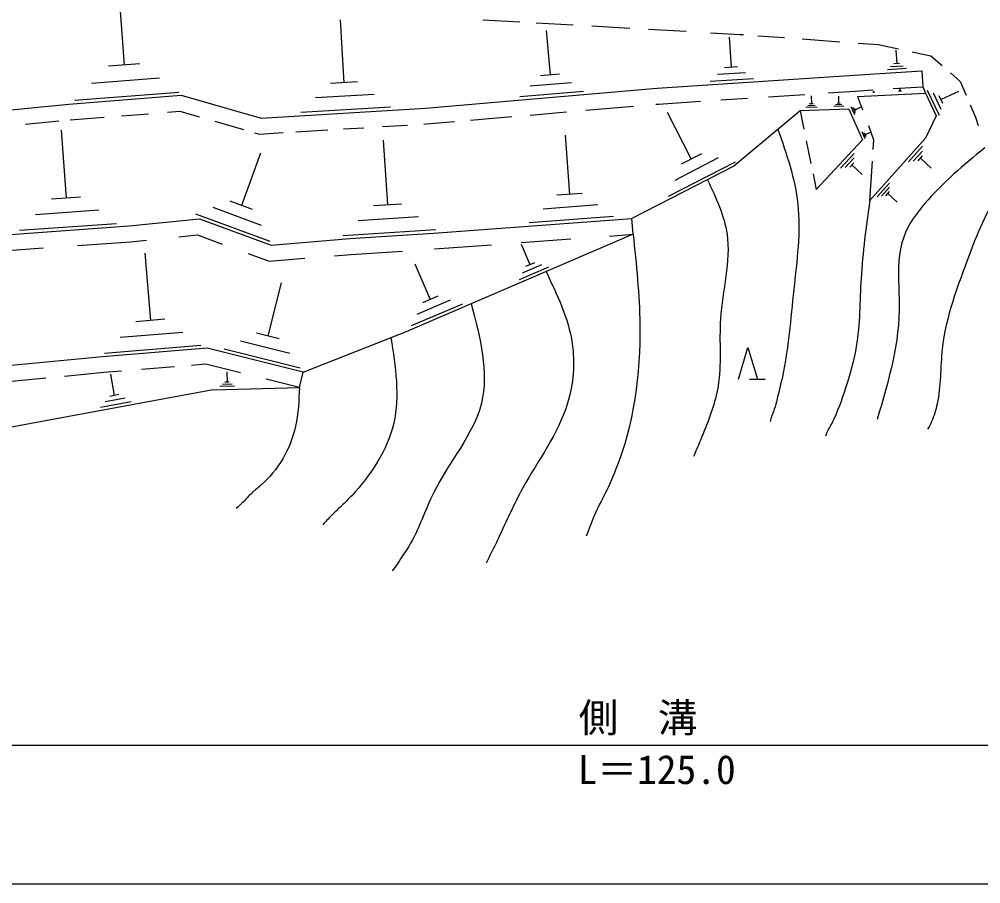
# Model space of a CAD drawing. Units: millimetres, scale not verified. Extents: x -54858845 to -54218845, y -162482687 to -162122687.
# Drawn here: x -54801978 to -54741275, y -162297687 to -162243119 of the extents above; entities that cross this region are included whole.
import ezdxf
from ezdxf.enums import TextEntityAlignment as Align

# ---------------------------------------------------------------- set-up
doc = ezdxf.new("R2010")
doc.units = ezdxf.units.MM
doc.header["$LTSCALE"] = 1000
for name, color, linetype, lineweight in [('M-BGD', 7, 'Continuous', 25), ('M-STR-STR3', 7, 'Continuous', 25), ('M-TTL-BAND', 7, 'Continuous', 25)]:
    doc.layers.add(name, color=color, linetype=linetype, lineweight=lineweight)
doc.styles.add('ＭＳ ゴシック', font='')
doc.styles.get('ＭＳ ゴシック').set_extended_font_data('MS Gothic')

msp = doc.modelspace()

# ---------------------------------------------------------------- linework, layer by layer
at = {"layer": 'M-BGD'}
for p, q in [((-54795702, -162241403), (-54795345, -162246009)), ((-54781719, -162243160), (-54781480, -162247128)), ((-54772708, -162243150), (-54770377, -162243283)), ((-54769339, -162243342), (-54767015, -162243475)), ((-54768710, -162243829), (-54768465, -162246637)), ((-54765839, -162243542), (-54763421, -162243680)), ((-54762253, -162243747), (-54759882, -162243882)), ((-54758346, -162243970), (-54756475, -162244076)), ((-54757164, -162244246), (-54757040, -162246145)), ((-54756475, -162244076), (-54756258, -162244092)), ((-54755347, -162244159), (-54753669, -162244281)), ((-54752551, -162244363), (-54750169, -162244536)), ((-54749008, -162244621), (-54747753, -162244713)), ((-54747753, -162244713), (-54746460, -162244993)), ((-54746643, -162245076), (-54746582, -162245916)), ((-54745613, -162245177), (-54744418, -162245436)), ((-54744418, -162245436), (-54743718, -162246047)), ((-54794356, -162245937), (-54796334, -162246091)), ((-54756630, -162246120), (-54757450, -162246180)), ((-54749264, -162246657), (-54744998, -162246380)), ((-54745958, -162246238), (-54747167, -162246323)), ((-54746180, -162246071), (-54746970, -162246120)), ((-54746402, -162245903), (-54746772, -162245928)), ((-54744998, -162246380), (-54744933, -162247378)), ((-54793124, -162246832), (-54797411, -162247165)), ((-54767865, -162246589), (-54769074, -162246694)), ((-54761700, -162247477), (-54749264, -162246657)), ((-54755631, -162246878), (-54758349, -162247051)), ((-54756126, -162246494), (-54757894, -162246616)), ((-54743185, -162246512), (-54742576, -162247044)), ((-54780630, -162247077), (-54782329, -162247178)), ((-54776337, -162248727), (-54761700, -162247477)), ((-54767109, -162247130), (-54769716, -162247352)), ((-54749199, -162247655), (-54748088, -162247583)), ((-54746800, -162247499), (-54744933, -162247378)), ((-54746382, -162247503), (-54746371, -162247623)), ((-54744933, -162247378), (-54744768, -162247788)), ((-54742576, -162247044), (-54742198, -162247921)), ((-54798843, -162248472), (-54791746, -162247921)), ((-54791903, -162247737), (-54798487, -162248248)), ((-54791746, -162247921), (-54786707, -162249355)), ((-54779581, -162247864), (-54783268, -162248090)), ((-54766362, -162247671), (-54770368, -162248010)), ((-54757677, -162248214), (-54755995, -162248103)), ((-54754666, -162248015), (-54752375, -162247864)), ((-54751987, -162247963), (-54751971, -162248462)), ((-54750900, -162247767), (-54749199, -162247655)), ((-54750267, -162247981), (-54750251, -162248421)), ((-54749054, -162247995), (-54744768, -162247788)), ((-54749054, -162247995), (-54748745, -162248828)), ((-54747990, -162247743), (-54748099, -162247754)), ((-54748010, -162247723), (-54748080, -162247734)), ((-54748030, -162247714), (-54748060, -162247714)), ((-54748051, -162247634), (-54748040, -162247714)), ((-54746290, -162247662), (-54746460, -162247674)), ((-54746321, -162247642), (-54746431, -162247644)), ((-54746351, -162247623), (-54746401, -162247623)), ((-54744768, -162247788), (-54744099, -162249222)), ((-54743891, -162249203), (-54744631, -162247622)), ((-54743776, -162248811), (-54744259, -162247787)), ((-54743671, -162248430), (-54743897, -162247952)), ((-54742680, -162247677), (-54743784, -162248191)), ((-54809846, -162249542), (-54798843, -162248472)), ((-54786707, -162249355), (-54776337, -162248727)), ((-54778541, -162248661), (-54784207, -162249002)), ((-54766204, -162248865), (-54763190, -162248608)), ((-54761795, -162248488), (-54761625, -162248474)), ((-54761625, -162248474), (-54758967, -162248299)), ((-54749611, -162248798), (-54752679, -162248898)), ((-54751608, -162248668), (-54752318, -162248687)), ((-54751730, -162248559), (-54752200, -162248575)), ((-54751861, -162248461), (-54752081, -162248464)), ((-54749929, -162248607), (-54750559, -162248625)), ((-54750040, -162248509), (-54750450, -162248524)), ((-54750151, -162248420), (-54750351, -162248432)), ((-54749611, -162248798), (-54748751, -162250731)), ((-54749232, -162249149), (-54749459, -162248641)), ((-54749194, -162249028), (-54749338, -162248700)), ((-54749155, -162248908), (-54749227, -162248759)), ((-54748838, -162248674), (-54749186, -162248828)), ((-54741938, -162248526), (-54741604, -162249301)), ((-54798756, -162249468), (-54796611, -162249302)), ((-54795531, -162249218), (-54793823, -162249085)), ((-54792623, -162248992), (-54791847, -162248932)), ((-54791847, -162248932), (-54790615, -162249283)), ((-54773491, -162249488), (-54770872, -162249264)), ((-54769730, -162249166), (-54767426, -162248970)), ((-54761065, -162248985), (-54759548, -162251947)), ((-54752679, -162248898), (-54756870, -162252402)), ((-54752679, -162248898), (-54752439, -162250067)), ((-54744099, -162249222), (-54744775, -162250632)), ((-54741604, -162249301), (-54741446, -162249822)), ((-54801591, -162249744), (-54799472, -162249538)), ((-54789630, -162249563), (-54787826, -162250076)), ((-54781504, -162250042), (-54780217, -162249964)), ((-54779051, -162249893), (-54777470, -162249807)), ((-54776432, -162249735), (-54776265, -162249725)), ((-54776265, -162249725), (-54774501, -162249574)), ((-54748373, -162249829), (-54748040, -162250727)), ((-54799334, -162250119), (-54799021, -162254405)), ((-54787116, -162250279), (-54786816, -162250364)), ((-54786816, -162250364), (-54785318, -162250273)), ((-54784508, -162250224), (-54782493, -162250102)), ((-54767508, -162250445), (-54767231, -162254172)), ((-54748563, -162250670), (-54748759, -162250233)), ((-54748525, -162250560), (-54748658, -162250282)), ((-54748496, -162250460), (-54748558, -162250330)), ((-54748219, -162250256), (-54748527, -162250390)), ((-54779005, -162250757), (-54778724, -162254844)), ((-54752289, -162250798), (-54751995, -162252234)), ((-54751658, -162253876), (-54748751, -162250731)), ((-54744775, -162250632), (-54748302, -162254577)), ((-54748040, -162250727), (-54748082, -162251344)), ((-54745845, -162252127), (-54744947, -162251126)), ((-54786745, -162251573), (-54787954, -162254868)), ((-54758912, -162251619), (-54760184, -162252274)), ((-54750138, -162252527), (-54749268, -162251587)), ((-54745536, -162252083), (-54744954, -162251436)), ((-54745226, -162252049), (-54744960, -162251746)), ((-54756870, -162252402), (-54763296, -162255697)), ((-54756786, -162252132), (-54761009, -162254305)), ((-54757849, -162251876), (-54760592, -162253290)), ((-54749838, -162252487), (-54749278, -162251877)), ((-54749548, -162252457), (-54749288, -162252177)), ((-54748758, -162252927), (-54749418, -162252317)), ((-54748133, -162252088), (-54748302, -162254577)), ((-54744400, -162252519), (-54745088, -162251898)), ((-54751863, -162252878), (-54751658, -162253876)), ((-54747808, -162254327), (-54747028, -162253457)), ((-54766432, -162254112), (-54768031, -162254232)), ((-54747538, -162254287), (-54747028, -162253727)), ((-54747268, -162254257), (-54747038, -162253997)), ((-54746548, -162254667), (-54747148, -162254127)), ((-54798102, -162254344), (-54799940, -162254477)), ((-54787251, -162255130), (-54788668, -162254607)), ((-54777855, -162254793), (-54779603, -162254905)), ((-54765443, -162254840), (-54768900, -162255103)), ((-54796961, -162255180), (-54800948, -162255469)), ((-54786126, -162257146), (-54790828, -162255414)), ((-54786689, -162256133), (-54789743, -162255011)), ((-54795831, -162256026), (-54801956, -162256462)), ((-54795043, -162256169), (-54790598, -162255715)), ((-54790598, -162255715), (-54786069, -162257377)), ((-54776765, -162255600), (-54780572, -162255847)), ((-54775821, -162256623), (-54763296, -162255697)), ((-54764454, -162255578), (-54769779, -162255974)), ((-54763222, -162256694), (-54763296, -162255697)), ((-54803087, -162256742), (-54795043, -162256169)), ((-54775684, -162256407), (-54781540, -162256799)), ((-54781109, -162256969), (-54775821, -162256623)), ((-54763222, -162256694), (-54777324, -162262738)), ((-54764718, -162256805), (-54763222, -162256694)), ((-54798291, -162257403), (-54794957, -162257165)), ((-54794957, -162257165), (-54793940, -162257061)), ((-54791892, -162256852), (-54790726, -162256734)), ((-54790726, -162256734), (-54789166, -162257306)), ((-54786069, -162257377), (-54781109, -162256969)), ((-54770281, -162257216), (-54767149, -162256984)), ((-54802983, -162257737), (-54800467, -162257558)), ((-54794048, -162257874), (-54793695, -162262130)), ((-54787526, -162257907), (-54786206, -162258391)), ((-54781035, -162257966), (-54777791, -162257754)), ((-54775752, -162257621), (-54772157, -162257355)), ((-54770293, -162257320), (-54769737, -162258603)), ((-54786206, -162258391), (-54783940, -162258205)), ((-54782071, -162258051), (-54781035, -162257966)), ((-54769458, -162258490), (-54770015, -162258727)), ((-54776998, -162258553), (-54776030, -162260811)), ((-54768575, -162258769), (-54770425, -162259562)), ((-54769017, -162258624), (-54770220, -162259139)), ((-54785444, -162259748), (-54786282, -162263108)), ((-54774769, -162260846), (-54776868, -162261752)), ((-54775542, -162260605), (-54776517, -162261027)), ((-54773996, -162261096), (-54777229, -162262476)), ((-54792786, -162262059), (-54794614, -162262211)), ((-54784051, -162265396), (-54777324, -162262738)), ((-54791646, -162262885), (-54795602, -162263214)), ((-54785560, -162263289), (-54787005, -162262927)), ((-54790122, -162263884), (-54796731, -162264429)), ((-54790505, -162263721), (-54796589, -162264216)), ((-54784051, -162265396), (-54790122, -162263884)), ((-54784237, -162265143), (-54789042, -162263953)), ((-54784899, -162264211), (-54788018, -162263440)), ((-54756580, -162265840), (-54755980, -162263840)), ((-54755980, -162263840), (-54755380, -162265840)), ((-54796731, -162264429), (-54803835, -162265115)), ((-54792182, -162265057), (-54794262, -162265229)), ((-54790204, -162264894), (-54791094, -162264968)), ((-54788018, -162265439), (-54790204, -162264894)), ((-54800303, -162265779), (-54803105, -162266049)), ((-54796641, -162265425), (-54799126, -162265665)), ((-54795525, -162265333), (-54796641, -162265425)), ((-54796223, -162265512), (-54795977, -162266869)), ((-54788875, -162265371), (-54788856, -162266020)), ((-54784293, -162266367), (-54784051, -162265396)), ((-54789731, -162266520), (-54784293, -162266367)), ((-54788383, -162266285), (-54789313, -162266306)), ((-54788545, -162266147), (-54789155, -162266164)), ((-54788716, -162266019), (-54788996, -162266022)), ((-54784293, -162266367), (-54786394, -162265843)), ((-54755880, -162265840), (-54754880, -162265840)), ((-54789731, -162266520), (-54800888, -162268569)), ((-54795687, -162266815), (-54796266, -162266922)), ((-54794902, -162267265), (-54796837, -162267619)), ((-54795294, -162267040), (-54796552, -162267266)), ((-54800888, -162268569), (-54810840, -162270464))]:
    msp.add_line(p, q, dxfattribs=at)
for points, knots in [([(-54754077, -162250066), (-54753538, -162251626), (-54752999, -162253186), (-54752825, -162254785), (-54752633, -162256555), (-54752888, -162258375), (-54753082, -162260181), (-54753281, -162262036), (-54753416, -162263877), (-54753801, -162265680), (-54753914, -162266210), (-54754049, -162266736), (-54754181, -162267265), (-54754234, -162267476), (-54754286, -162267688), (-54754365, -162267891), (-54754405, -162267993), (-54754452, -162268092), (-54754487, -162268195), (-54754522, -162268297), (-54754547, -162268401), (-54754572, -162268506)], [0, 0, 0, 0, 1, 1, 1, 2, 2, 2, 3, 3, 3, 4, 4, 4, 5, 5, 5, 6, 6, 6, 7, 7, 7, 7]), ([(-54741020, -162251231), (-54742348, -162252327), (-54743676, -162253424), (-54744813, -162254756), (-54745361, -162255397), (-54745864, -162256093), (-54746141, -162256867), (-54746489, -162257840), (-54746481, -162258937), (-54746456, -162259987), (-54746451, -162260163), (-54746447, -162260337), (-54746441, -162260513), (-54746435, -162260688), (-54746428, -162260863), (-54746425, -162261038), (-54746381, -162263527), (-54747100, -162265954), (-54747820, -162268381)], [0, 0, 0, 0, 1, 1, 1, 2, 2, 2, 3, 3, 3, 4, 4, 4, 5, 5, 5, 6, 6, 6, 6]), ([(-54735413, -162251472), (-54737053, -162252076), (-54738693, -162252680), (-54739802, -162253826), (-54740843, -162254902), (-54741416, -162256456), (-54741985, -162257963), (-54742741, -162259967), (-54743491, -162261889), (-54743709, -162263938), (-54743830, -162265083), (-54743786, -162266267), (-54744033, -162267395), (-54744075, -162267586), (-54744125, -162267774), (-54744181, -162267962), (-54744237, -162268151), (-54744300, -162268339), (-54744380, -162268519), (-54744453, -162268682), (-54744540, -162268838), (-54744628, -162268994)], [0, 0, 0, 0, 1, 1, 1, 2, 2, 2, 3, 3, 3, 4, 4, 4, 5, 5, 5, 6, 6, 6, 7, 7, 7, 7]), ([(-54758530, -162253253), (-54757997, -162254383), (-54757464, -162255514), (-54757296, -162256687), (-54757048, -162258409), (-54757587, -162260223), (-54757707, -162262031), (-54757802, -162263471), (-54757631, -162264906), (-54757861, -162266297), (-54758029, -162267316), (-54758413, -162268310), (-54758805, -162269279), (-54758870, -162269441), (-54758936, -162269602), (-54759003, -162269763), (-54759069, -162269924), (-54759137, -162270084), (-54759204, -162270245), (-54759270, -162270402), (-54759336, -162270559), (-54759403, -162270716)], [0, 0, 0, 0, 1, 1, 1, 2, 2, 2, 3, 3, 3, 4, 4, 4, 5, 5, 5, 6, 6, 6, 7, 7, 7, 7]), ([(-54748286, -162254559), (-54748511, -162256197), (-54748736, -162257835), (-54748831, -162259489), (-54748913, -162260923), (-54748897, -162262369), (-54749137, -162263779), (-54749270, -162264561), (-54749482, -162265331), (-54749716, -162266094), (-54749952, -162266864), (-54750211, -162267626), (-54750550, -162268354), (-54750607, -162268476), (-54750666, -162268597), (-54750731, -162268714), (-54750797, -162268832), (-54750870, -162268947), (-54750930, -162269067), (-54750987, -162269184), (-54751033, -162269308), (-54751078, -162269431)], [0, 0, 0, 0, 1, 1, 1, 2, 2, 2, 3, 3, 3, 4, 4, 4, 5, 5, 5, 6, 6, 6, 7, 7, 7, 7]), ([(-54763222, -162256694), (-54763023, -162258589), (-54762824, -162260485), (-54762798, -162262404), (-54762758, -162265518), (-54763176, -162268694), (-54764328, -162271570), (-54764526, -162272063), (-54764745, -162272547), (-54764980, -162273024), (-54765214, -162273500), (-54765465, -162273970), (-54765678, -162274455), (-54765865, -162274881), (-54766023, -162275319), (-54766181, -162275757)], [0, 0, 0, 0, 1, 1, 1, 2, 2, 2, 3, 3, 3, 4, 4, 4, 5, 5, 5, 5]), ([(-54768717, -162259049), (-54768012, -162260517), (-54767307, -162261985), (-54767072, -162263569), (-54766886, -162264820), (-54766993, -162266144), (-54767363, -162267357), (-54767951, -162269284), (-54769205, -162270930), (-54770179, -162272698), (-54770750, -162273733), (-54771225, -162274809), (-54771729, -162275873), (-54771813, -162276051), (-54771898, -162276228), (-54771984, -162276404), (-54772070, -162276581), (-54772156, -162276757), (-54772244, -162276933), (-54772331, -162277108), (-54772421, -162277283), (-54772510, -162277457)], [0, 0, 0, 0, 1, 1, 1, 2, 2, 2, 3, 3, 3, 4, 4, 4, 5, 5, 5, 6, 6, 6, 7, 7, 7, 7]), ([(-54773441, -162261074), (-54772880, -162263244), (-54772318, -162265413), (-54772802, -162267357), (-54773290, -162269322), (-54774848, -162271056), (-54775812, -162272990), (-54776378, -162274125), (-54776740, -162275329), (-54777391, -162276392), (-54777501, -162276570), (-54777618, -162276745), (-54777732, -162276922), (-54777845, -162277099), (-54777953, -162277278), (-54778072, -162277451), (-54778187, -162277619), (-54778310, -162277781), (-54778434, -162277943)], [0, 0, 0, 0, 1, 1, 1, 2, 2, 2, 3, 3, 3, 4, 4, 4, 5, 5, 5, 6, 6, 6, 6]), ([(-54778520, -162263211), (-54778228, -162265050), (-54777936, -162266890), (-54778337, -162268619), (-54778730, -162270308), (-54779783, -162271892), (-54780990, -162273191), (-54781196, -162273413), (-54781408, -162273628), (-54781627, -162273835), (-54781846, -162274042), (-54782073, -162274242), (-54782285, -162274457), (-54782465, -162274640), (-54782635, -162274835), (-54782805, -162275029)], [0, 0, 0, 0, 1, 1, 1, 2, 2, 2, 3, 3, 3, 4, 4, 4, 5, 5, 5, 5]), ([(-54784293, -162266367), (-54784323, -162267188), (-54784353, -162268009), (-54784534, -162268814), (-54784853, -162270235), (-54785642, -162271604), (-54786745, -162272551), (-54786938, -162272717), (-54787140, -162272869), (-54787323, -162273044), (-54787499, -162273212), (-54787656, -162273401), (-54787827, -162273577), (-54787972, -162273726), (-54788128, -162273866), (-54788283, -162274005)], [0, 0, 0, 0, 1, 1, 1, 2, 2, 2, 3, 3, 3, 4, 4, 4, 5, 5, 5, 5])]:
    msp.add_open_spline(points, degree=3, knots=knots, dxfattribs=at)
at = {"layer": 'M-STR-STR3'}
msp.add_line((-54701888, -162288952), (-54826640, -162288952), dxfattribs=at)
at = {"layer": 'M-TTL-BAND'}
msp.add_line((-54858845, -162297687), (-54319845, -162297687), dxfattribs=at)

# ---------------------------------------------------------------- texts
at = {"layer": 'M-STR-STR3', "style": 'ＭＳ ゴシック'}
for s, p in [('側\u3000溝', (-54766662, -162287204)), ('L＝125.0', (-54766725, -162290476))]:
    msp.add_text(s, height=1833, dxfattribs=at).set_placement(p, align=Align.MIDDLE_LEFT)

doc.saveas('drawing.dxf')
